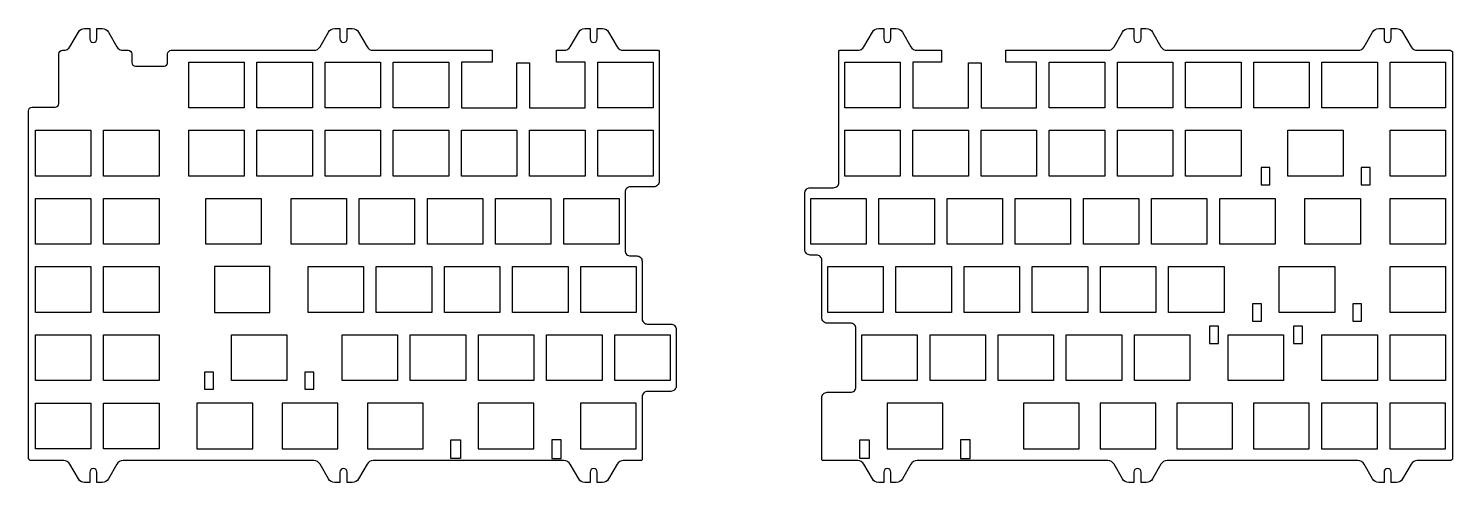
# Model space of a CAD drawing. Header units: millimetres. Extents: x 7 to 405, y 6 to 133.
import ezdxf

# ---------------------------------------------------------------- set-up
doc = ezdxf.new("R2010")
doc.units = ezdxf.units.MM
doc.layers.get('0').update_dxf_attribs({"linetype": 'CONTINUOUS'})

msp = doc.modelspace()

# ---------------------------------------------------------------- linework, layer by layer
for points in [[(95.99, 130.19), (95.99, 133.09), (97.45, 133.09, -0.267949), (99.18, 132.09), (101.55, 127.99, 0.267949), (103.28, 126.99), (136.54, 126.99), (136.54, 123.69), (127.95, 123.69), (127.95, 110.89), (143.45, 110.89), (143.45, 123.53), (147, 123.53), (147, 110.89), (162.5, 110.89), (162.5, 123.69), (154.48, 123.69), (154.48, 126.99), (156.61, 126.99, 0.267949), (158.34, 127.99), (160.71, 132.09, -0.267949), (162.44, 133.09), (163.9, 133.09), (163.9, 130.19, 1), (165.9, 130.19), (165.9, 133.09), (167.36, 133.09, -0.267949), (169.09, 132.09), (171.46, 127.99, 0.267949), (173.19, 126.99), (183, 126.99), (183.2, 126.79), (183.2, 90.34, -0.414214), (181.7, 88.84), (175.17, 88.84, 0.414214), (173.67, 87.34), (173.67, 71.04, 0.414214), (175.17, 69.54), (176.94, 69.54, -0.414214), (178.44, 68.04), (178.44, 51.99, 0.414214), (179.94, 50.49), (186.46, 50.49, -0.414214), (187.96, 48.99), (187.96, 33.19, -0.414214), (186.46, 31.69), (179.94, 31.69, 0.414214), (178.44, 30.19), (178.44, 12.54), (178.24, 12.34), (173.19, 12.34, 0.267949), (171.46, 11.34), (169.09, 7.24, -0.267949), (167.36, 6.24), (165.9, 6.24), (165.9, 9.14, 1), (163.9, 9.14), (163.9, 6.24), (162.44, 6.24, -0.267949), (160.71, 7.24), (158.34, 11.34, 0.267949), (156.61, 12.34), (103.28, 12.34, 0.267949), (101.55, 11.34), (99.18, 7.24, -0.267949), (97.45, 6.24), (95.99, 6.22), (95.99, 9.14, 1), (93.99, 9.14), (93.99, 6.24), (92.52, 6.24, -0.267949), (90.79, 7.24), (88.43, 11.34, 0.267949), (86.69, 12.34), (33.36, 12.34, 0.267949), (31.63, 11.34), (29.27, 7.24, -0.267949), (27.53, 6.24), (26.07, 6.24), (26.07, 9.14, 1), (24.07, 9.14), (24.07, 6.24), (22.61, 6.24, -0.267949), (20.88, 7.24), (18.51, 11.34, 0.267949), (16.78, 12.34), (7.64, 12.34, -0.414214), (6.94, 13.04), (6.94, 110.09, -0.414214), (7.94, 111.09), (14.41, 111.09, 0.414214), (15.41, 112.09), (15.41, 125.99, -0.414214), (16.41, 126.99), (16.78, 126.99, 0.267949), (18.51, 127.99), (20.88, 132.09, -0.267949), (22.61, 133.09), (24.07, 133.09), (24.07, 130.19, 1), (26.07, 130.19), (26.07, 133.09), (27.53, 133.09, -0.267949), (29.27, 132.09), (31.63, 127.99, 0.267949), (33.36, 126.99), (34.83, 126.99, -0.414214), (35.83, 125.99), (35.83, 123.59, 0.414214), (36.83, 122.59), (44.83, 122.59, 0.414214), (45.83, 123.59), (45.83, 125.99, -0.414214), (46.83, 126.99), (86.69, 126.99, 0.267949), (88.43, 127.99), (90.79, 132.09, -0.267949), (92.52, 133.09), (93.99, 133.09), (93.99, 130.19, 1)], [(315.9, 9.14), (315.9, 6.24), (314.44, 6.24, -0.267949), (312.7, 7.24), (310.34, 11.34, 0.267949), (308.61, 12.34), (255.28, 12.34, 0.267949), (253.54, 11.34), (251.18, 7.24, -0.267949), (249.45, 6.24), (247.98, 6.24), (247.98, 9.14, 1), (245.98, 9.14), (245.98, 6.24), (244.52, 6.24, -0.267949), (242.79, 7.24), (240.42, 11.34, 0.267949), (238.69, 12.34), (228.89, 12.34), (228.69, 12.54), (228.69, 29.94, -0.414214), (230.19, 31.44), (236.71, 31.44, 0.414214), (238.21, 32.94), (238.21, 49.24, 0.414214), (236.71, 50.74), (230.19, 50.74, -0.414214), (228.69, 52.24), (228.69, 68.29, 0.414214), (227.19, 69.79), (225.42, 69.79, -0.414214), (223.92, 71.29), (223.92, 87.09, -0.414214), (225.42, 88.59), (231.95, 88.59, 0.414214), (233.45, 90.09), (233.45, 126.79), (233.65, 126.99), (238.69, 126.99, 0.267949), (240.42, 127.99), (242.79, 132.09, -0.267949), (244.52, 133.09), (245.98, 133.09), (245.98, 130.19, 1), (247.98, 130.19), (247.98, 133.09), (249.45, 133.09, -0.267949), (251.18, 132.09), (253.54, 127.99, 0.267949), (255.28, 126.99), (262.16, 126.99), (262.16, 123.69), (254.15, 123.69), (254.15, 110.89), (269.65, 110.89), (269.65, 123.53), (273.2, 123.53), (273.2, 110.89), (288.7, 110.89), (288.7, 123.69), (280.1, 123.69), (280.1, 126.99), (308.61, 126.99, 0.267949), (310.34, 127.99), (312.7, 132.09, -0.267949), (314.44, 133.09), (315.9, 133.09), (315.9, 130.19, 1), (317.9, 130.19), (317.9, 133.09), (319.36, 133.09, -0.267949), (321.09, 132.09), (323.46, 127.99, 0.267949), (325.19, 126.99), (378.52, 126.99, 0.267949), (380.25, 127.99), (382.62, 132.09, -0.267949), (384.35, 133.09), (385.81, 133.09), (385.81, 130.19, 1), (387.81, 130.19), (387.81, 133.09), (389.27, 133.09, -0.267949), (391, 132.09), (393.37, 127.99, 0.267949), (395.1, 126.99), (404.25, 126.99, -0.414214), (404.95, 126.29), (404.95, 13.04, -0.414214), (404.25, 12.34), (395.1, 12.34, 0.267949), (393.37, 11.34), (391, 7.24, -0.267949), (389.27, 6.24), (387.81, 6.24), (387.81, 9.14, 1), (385.81, 9.14), (385.81, 6.24), (384.35, 6.24, -0.267949), (382.62, 7.24), (380.25, 11.34, 0.267949), (378.52, 12.34), (325.19, 12.34, 0.267949), (323.46, 11.34), (321.09, 7.24, -0.267949), (319.36, 6.24), (317.9, 6.24), (317.9, 9.14, 1)]]:
    msp.add_lwpolyline(points, format="xyb", close=True)
for points in [[(67.25, 110.89), (51.75, 110.89), (51.75, 123.69), (67.25, 123.69)], [(86.3, 110.89), (70.8, 110.89), (70.8, 123.69), (86.3, 123.69)], [(105.35, 110.89), (89.85, 110.89), (89.85, 123.69), (105.35, 123.69)], [(124.4, 110.89), (108.9, 110.89), (108.9, 123.69), (124.4, 123.69)], [(181.55, 110.89), (166.05, 110.89), (166.05, 123.69), (181.55, 123.69)], [(250.6, 110.89), (235.1, 110.89), (235.1, 123.69), (250.6, 123.69)], [(307.75, 110.89), (292.25, 110.89), (292.25, 123.69), (307.75, 123.69)], [(326.8, 110.89), (311.3, 110.89), (311.3, 123.69), (326.8, 123.69)], [(345.85, 110.89), (330.35, 110.89), (330.35, 123.69), (345.85, 123.69)], [(364.9, 110.89), (349.4, 110.89), (349.4, 123.69), (364.9, 123.69)], [(383.95, 110.89), (368.45, 110.89), (368.45, 123.69), (383.95, 123.69)], [(403, 110.89), (387.5, 110.89), (387.5, 123.69), (403, 123.69)], [(24.39, 91.84), (8.89, 91.84), (8.89, 104.64), (24.39, 104.64)], [(43.44, 91.84), (27.94, 91.84), (27.94, 104.64), (43.44, 104.64)], [(67.25, 91.84), (51.75, 91.84), (51.75, 104.64), (67.25, 104.64)], [(86.3, 91.84), (70.8, 91.84), (70.8, 104.64), (86.3, 104.64)], [(105.35, 91.84), (89.85, 91.84), (89.85, 104.64), (105.35, 104.64)], [(124.4, 91.84), (108.9, 91.84), (108.9, 104.64), (124.4, 104.64)], [(143.45, 91.84), (127.95, 91.84), (127.95, 104.64), (143.45, 104.64)], [(162.5, 91.84), (147, 91.84), (147, 104.64), (162.5, 104.64)], [(181.55, 91.84), (166.05, 91.84), (166.05, 104.64), (181.55, 104.64)], [(250.6, 91.84), (235.1, 91.84), (235.1, 104.64), (250.6, 104.64)], [(269.65, 91.84), (254.15, 91.84), (254.15, 104.64), (269.65, 104.64)], [(288.7, 91.84), (273.2, 91.84), (273.2, 104.64), (288.7, 104.64)], [(307.75, 91.84), (292.25, 91.84), (292.25, 104.64), (307.75, 104.64)], [(326.8, 91.84), (311.3, 91.84), (311.3, 104.64), (326.8, 104.64)], [(345.85, 91.84), (330.35, 91.84), (330.35, 104.64), (345.85, 104.64)], [(374.42, 91.84), (358.92, 91.84), (358.92, 104.64), (374.42, 104.64)], [(403, 91.84), (387.5, 91.84), (387.5, 104.64), (403, 104.64)], [(353.92, 94.24), (351.42, 94.24), (351.42, 89.44), (353.92, 89.44)], [(381.92, 94.24), (379.42, 94.24), (379.42, 89.44), (381.92, 89.44)], [(24.39, 72.79), (8.89, 72.79), (8.89, 85.59), (24.39, 85.59)], [(43.44, 72.79), (27.94, 72.79), (27.94, 85.59), (43.44, 85.59)], [(72.01, 72.79), (56.51, 72.79), (56.51, 85.59), (72.01, 85.59)], [(95.82, 72.79), (80.32, 72.79), (80.32, 85.59), (95.82, 85.59)], [(114.87, 72.79), (99.37, 72.79), (99.37, 85.59), (114.87, 85.59)], [(133.92, 72.79), (118.42, 72.79), (118.42, 85.59), (133.92, 85.59)], [(152.97, 72.79), (137.47, 72.79), (137.47, 85.59), (152.97, 85.59)], [(172.02, 72.79), (156.52, 72.79), (156.52, 85.59), (172.02, 85.59)], [(241.07, 72.79), (225.57, 72.79), (225.57, 85.59), (241.07, 85.59)], [(260.12, 72.79), (244.62, 72.79), (244.62, 85.59), (260.12, 85.59)], [(279.17, 72.79), (263.67, 72.79), (263.67, 85.59), (279.17, 85.59)], [(298.22, 72.79), (282.72, 72.79), (282.72, 85.59), (298.22, 85.59)], [(317.27, 72.79), (301.77, 72.79), (301.77, 85.59), (317.27, 85.59)], [(336.32, 72.79), (320.82, 72.79), (320.82, 85.59), (336.32, 85.59)], [(355.37, 72.79), (339.87, 72.79), (339.87, 85.59), (355.37, 85.59)], [(379.19, 72.79), (363.69, 72.79), (363.69, 85.59), (379.19, 85.59)], [(403, 72.79), (387.5, 72.79), (387.5, 85.59), (403, 85.59)], [(24.39, 53.74), (8.89, 53.74), (8.89, 66.54), (24.39, 66.54)], [(43.44, 53.74), (27.94, 53.74), (27.94, 66.54), (43.44, 66.54)], [(74.39, 66.54), (58.89, 66.54), (58.89, 53.74), (74.39, 53.74)], [(100.59, 53.74), (85.09, 53.74), (85.09, 66.54), (100.59, 66.54)], [(119.64, 53.74), (104.14, 53.74), (104.14, 66.54), (119.64, 66.54)], [(138.69, 53.74), (123.19, 53.74), (123.19, 66.54), (138.69, 66.54)], [(157.74, 53.74), (142.24, 53.74), (142.24, 66.54), (157.74, 66.54)], [(176.79, 53.74), (161.29, 53.74), (161.29, 66.54), (176.79, 66.54)], [(245.84, 53.74), (230.34, 53.74), (230.34, 66.54), (245.84, 66.54)], [(264.89, 53.74), (249.39, 53.74), (249.39, 66.54), (264.89, 66.54)], [(283.94, 53.74), (268.44, 53.74), (268.44, 66.54), (283.94, 66.54)], [(302.99, 53.74), (287.49, 53.74), (287.49, 66.54), (302.99, 66.54)], [(322.04, 53.74), (306.54, 53.74), (306.54, 66.54), (322.04, 66.54)], [(341.09, 53.74), (325.59, 53.74), (325.59, 66.54), (341.09, 66.54)], [(372.04, 53.74), (356.54, 53.74), (356.54, 66.54), (372.04, 66.54)], [(403, 53.74), (387.5, 53.74), (387.5, 66.54), (403, 66.54)], [(351.54, 56.14), (349.04, 56.14), (349.04, 51.34), (351.54, 51.34)], [(379.54, 56.14), (377.04, 56.14), (377.04, 51.34), (379.54, 51.34)], [(337, 45.09), (339.5, 45.09), (339.5, 49.89), (337, 49.89)], [(360.5, 45.09), (363, 45.09), (363, 49.89), (360.5, 49.89)], [(24.39, 34.69), (8.89, 34.69), (8.89, 47.49), (24.39, 47.49)], [(43.44, 34.69), (27.94, 34.69), (27.94, 47.49), (43.44, 47.49)], [(79.15, 34.69), (63.65, 34.69), (63.65, 47.49), (79.15, 47.49)], [(110.11, 34.69), (94.61, 34.69), (94.61, 47.49), (110.11, 47.49)], [(129.16, 34.69), (113.66, 34.69), (113.66, 47.49), (129.16, 47.49)], [(148.21, 34.69), (132.71, 34.69), (132.71, 47.49), (148.21, 47.49)], [(167.26, 34.69), (151.76, 34.69), (151.76, 47.49), (167.26, 47.49)], [(186.31, 34.69), (170.81, 34.69), (170.81, 47.49), (186.31, 47.49)], [(255.36, 34.69), (239.86, 34.69), (239.86, 47.49), (255.36, 47.49)], [(274.41, 34.69), (258.91, 34.69), (258.91, 47.49), (274.41, 47.49)], [(293.46, 34.69), (277.96, 34.69), (277.96, 47.49), (293.46, 47.49)], [(312.51, 34.69), (297.01, 34.69), (297.01, 47.49), (312.51, 47.49)], [(331.56, 34.69), (316.06, 34.69), (316.06, 47.49), (331.56, 47.49)], [(357.75, 34.69), (342.25, 34.69), (342.25, 47.49), (357.75, 47.49)], [(383.95, 34.69), (368.45, 34.69), (368.45, 47.49), (383.95, 47.49)], [(403, 34.69), (387.5, 34.69), (387.5, 47.49), (403, 47.49)], [(58.65, 37.09), (56.15, 37.09), (56.15, 32.29), (58.65, 32.29)], [(86.65, 37.09), (84.15, 37.09), (84.15, 32.29), (86.65, 32.29)], [(24.39, 15.64), (8.89, 15.64), (8.89, 28.44), (24.39, 28.44)], [(43.44, 15.64), (27.94, 15.64), (27.94, 28.44), (43.44, 28.44)], [(54.03, 28.44), (54.03, 15.64), (69.63, 15.64), (69.63, 28.44)], [(93.44, 28.44), (77.84, 28.44), (77.84, 15.64), (93.44, 15.64)], [(117.25, 28.44), (101.65, 28.44), (101.65, 15.64), (117.25, 15.64)], [(148.21, 28.44), (132.61, 28.44), (132.61, 15.64), (148.21, 15.64)], [(176.79, 28.44), (161.18, 28.44), (161.18, 15.64), (176.79, 15.64)], [(246.9, 15.64), (262.5, 15.64), (262.5, 28.44), (246.9, 28.44)], [(285, 28.44), (285, 15.64), (300.6, 15.64), (300.6, 28.44)], [(306.44, 15.64), (322.03, 15.64), (322.03, 28.44), (306.44, 28.44)], [(327.87, 28.44), (327.87, 15.64), (343.47, 15.64), (343.47, 28.44)], [(349.3, 28.44), (349.3, 15.64), (364.9, 15.64), (364.9, 28.44)], [(383.95, 28.44), (368.35, 28.44), (368.35, 15.64), (383.95, 15.64)], [(403, 15.64), (403, 28.44), (387.4, 28.44), (387.4, 15.64)], [(124.98, 12.95), (124.98, 18.16), (127.65, 18.16), (127.65, 12.96)], [(155.84, 18.16), (153.17, 18.16), (153.17, 12.96), (155.84, 12.96)], [(241.94, 12.96), (239.27, 12.95), (239.27, 18.16), (241.94, 18.16)], [(267.47, 12.96), (270.13, 12.96), (270.13, 18.16), (267.47, 18.16)]]:
    msp.add_lwpolyline(points, close=True)

doc.saveas('drawing.dxf')
